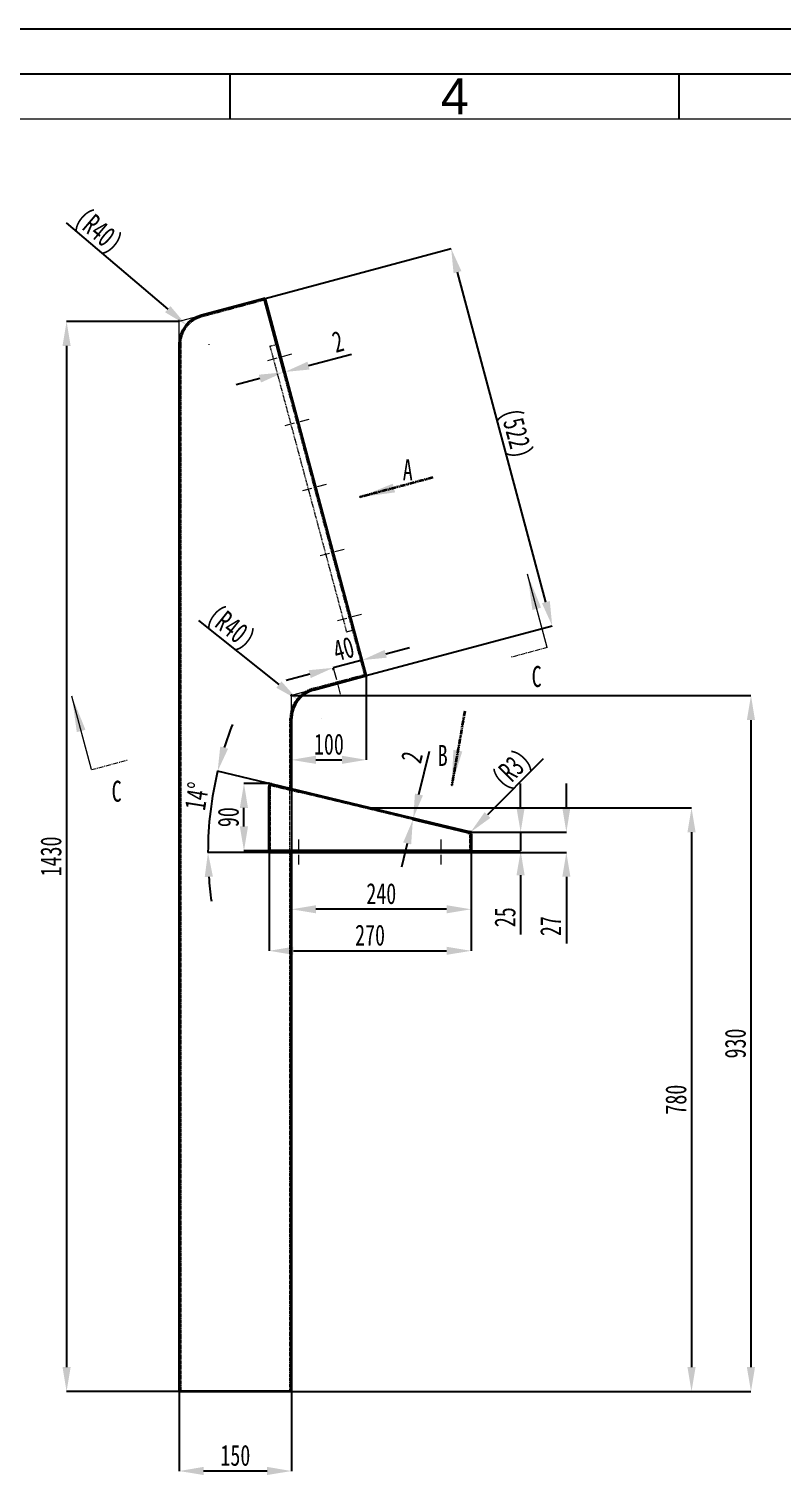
# Model space of a CAD drawing. Header units: millimetres. Extents: x 7903 to 12943, y 1512 to 5076.
# Drawn here: x 9614 to 10621, y 3144 to 5076 of the extents above; entities that cross this region are included whole.
import ezdxf

# ---------------------------------------------------------------- set-up
doc = ezdxf.new("R2010")
doc.units = ezdxf.units.MM
for name, pattern in [('CENTER', [10.16, 6.35, -1.27, 1.27, -1.27]), ('CENTERX2', [20.32, 12.7, -2.54, 2.54, -2.54]), ('HIDDEN', [1.905, 1.27, -0.635]), ('PHANTOM', [12.7, 6.35, -1.27, 1.27, -1.27, 1.27, -1.27])]:
    doc.linetypes.add(name, pattern=pattern)
doc.layers.add('AM_BOR', color=7, linetype='Continuous', lineweight=50)
doc.styles.add('SLDTEXTSTYLE4', font='TXT', dxfattribs={"width": 0.7})
doc.styles.add('SLDTEXTSTYLE9', font='TXT', dxfattribs={"width": 0.7})
doc.styles.get("Standard").update_dxf_attribs({"font": 'arial.ttf'})
doc.dimstyles.new('SLDDIMSTYLE0', dxfattribs={"dimtxt": 28, "dimasz": 32.64, "dimexe": 0, "dimexo": 0.0625, "dimgap": 7, "dimtad": 1, "dimdec": 3, "dimrnd": 1e-09, "dimzin": 12, "dimdsep": 46, "dimtxsty": 'SLDTEXTSTYLE9', "dimsah": 1, "dimcen": 0.09, "dimadec": 0, "dimazin": 3, "dimtfac": 1, "dimtdec": 3, "dimtofl": 0, "dimtmove": 0, "dimatfit": 3, "dimfxl": 1, "dimfrac": 2, "dimtolj": 1, "dimtzin": 12, "dimarcsym": 0})
doc.dimstyles.new('SLDDIMSTYLE2', dxfattribs={"dimtxt": 28, "dimasz": 32.64, "dimexe": 0, "dimexo": 0.0625, "dimgap": 7, "dimtad": 1, "dimdec": 3, "dimrnd": 1e-09, "dimzin": 12, "dimdsep": 46, "dimtxsty": 'SLDTEXTSTYLE9', "dimsah": 1, "dimcen": 0.09, "dimadec": 0, "dimazin": 3, "dimtfac": 1, "dimtdec": 3, "dimtmove": 0, "dimatfit": 0, "dimfxl": 1, "dimfrac": 2, "dimtolj": 1, "dimtzin": 12, "dimarcsym": 0})

# ---------------------------------------------------------------- blocks, each defined once
blk = doc.blocks.new('JG-A3')
at = {"layer": 'AM_BOR', "color": 1, "lineweight": 25}
for p, q in [((0, 297), (420, 297)), ((15, 292), (415, 292)), ((165, 292), (165, 287)), ((215, 292), (215, 287))]:
    blk.add_line(p, q, dxfattribs=at)
at = {"layer": 'AM_BOR', "color": 50, "lineweight": 20}
blk.add_line((20, 287), (410, 287), dxfattribs=at)
at = {"layer": 'AM_BOR', "color": 1, "lineweight": 25}
blk.add_text('4', height=4, dxfattribs=at).set_placement((188.5, 287.5))
blk = doc.blocks.new('工程图视图4')
at = {"color": 7, "linetype": 'Continuous', "lineweight": 35}
for p, q in [((-235, 738.3), (-320.4, 715.4)), ((-100, 234.3), (-235, 738.3)), ((-350, 676.8), (-350, -722.5)), ((-170.4, 215.4), (-100, 234.3)), ((-200, 82.8), (-200, 176.8)), ((-230, 0), (-230, 86.2)), ((-226.3, 89.1), (-189.3, 80.2)), ((-189.3, 80.2), (0.7, 34.5)), ((0.7, 34.5), (37.7, 25.6)), ((40, 22.6), (40, 0)), ((-230, -2), (-230, 0)), ((-190, 0), (-230, 0)), ((-190, 0), (-230, 0)), ((0, 0), (-190, 0)), ((-190, 0), (0, 0)), ((40, 0), (0, 0)), ((40, 0), (0, 0)), ((40, -2), (40, 0)), ((-190, -2), (-230, -2)), ((-200, -722.5), (-200, -2)), ((0, -2), (-190, -2)), ((40, -2), (0, -2)), ((-200, -722.5), (-350, -722.5))]:
    blk.add_line(p, q, dxfattribs=at)
at = {"color": 7, "linetype": 'HIDDEN', "lineweight": 18}
for p, q in [((-236.5, 735.9), (-319.8, 713.5)), ((-102.4, 235.7), (-236.5, 735.9)), ((-348, 676.8), (-348, -722.5)), ((-228.8, 674.4), (-219.1, 676.9)), ((-220.6, 676.6), (-218.6, 677.1)), ((-219.1, 676.9), (-116.9, 295.4)), ((-228.8, 674.4), (-126.5, 292.8)), ((-217, 671), (-219, 670.5)), ((-213.1, 648.8), (-211.2, 649.3)), ((-348, 607.5), (-350, 607.5)), ((-348, 607.5), (-350, 607.5)), ((-193.7, 584.1), (-195.7, 583.6)), ((-189.8, 561.8), (-187.9, 562.4)), ((-348, 516.2), (-350, 516.2)), ((-348, 504), (-350, 504)), ((-348, 496), (-350, 496)), ((-350, 483.8), (-348, 483.8)), ((-170.4, 497.2), (-172.4, 496.6)), ((-348, 478.7), (-350, 478.7)), ((-348, 466.5), (-350, 466.5)), ((-166.5, 474.9), (-164.6, 475.4)), ((-348, 458.5), (-350, 458.5)), ((-350, 446.3), (-348, 446.3)), ((-348, 441.2), (-350, 441.2)), ((-348, 429), (-350, 429)), ((-348, 421), (-350, 421)), ((-350, 408.8), (-348, 408.8)), ((-147.1, 410.2), (-149.1, 409.7)), ((-348, 403.7), (-350, 403.7)), ((-348, 391.5), (-350, 391.5)), ((-143.3, 388), (-141.3, 388.5)), ((-348, 383.5), (-350, 383.5)), ((-350, 371.3), (-348, 371.3)), ((-348, 366.2), (-350, 366.2)), ((-348, 354), (-350, 354)), ((-348, 346), (-350, 346)), ((-350, 333.8), (-348, 333.8)), ((-348, 328.7), (-350, 328.7)), ((-348, 316.5), (-350, 316.5)), ((-123.8, 323.3), (-125.8, 322.8)), ((-348, 308.5), (-350, 308.5)), ((-350, 296.3), (-348, 296.3)), ((-348, 291.2), (-350, 291.2)), ((-126.5, 292.8), (-116.9, 295.4)), ((-120, 301), (-118, 301.6)), ((-118.3, 295), (-116.4, 295.5)), ((-348, 279), (-350, 279)), ((-348, 271), (-350, 271)), ((-350, 258.8), (-348, 258.8)), ((-348, 253.7), (-350, 253.7)), ((-348, 241.5), (-350, 241.5)), ((-348, 233.5), (-350, 233.5)), ((-170.9, 217.4), (-102.4, 235.7)), ((-350, 221.3), (-348, 221.3)), ((-144, 224.6), (-143.5, 222.6)), ((-134.3, 227.2), (-133.8, 225.2)), ((-202, -722.5), (-202, 176.8)), ((-348, 157.5), (-350, 157.5)), ((-348, 157.5), (-350, 157.5)), ((-228, 0), (-228, 87.5)), ((-228, 87.5), (-190, 78.3)), ((-200, -2), (-200, 80.7)), ((0, 32.6), (-190, 78.3)), ((-128.7, 63.5), (-128.2, 65.5)), ((-18.8, 37.1), (-18.3, 39)), ((0, 32.6), (38, 23.4)), ((38, 23.4), (38, 0)), ((-200, -2), (-200, 0))]:
    blk.add_line(p, q, dxfattribs=at)
at = {"color": 7, "linetype": 'Continuous', "lineweight": 35}
for centre, radius, start, end in [((-310, 676.8), 40, 105, 180), ((-160, 176.8), 40, 105, 180), ((-227, 86.2), 3, 76.4641, 180), ((37, 22.6), 3, 0, 76.4641)]:
    blk.add_arc(centre, radius, start, end, dxfattribs=at)
at = {"color": 7, "linetype": 'HIDDEN', "lineweight": 18}
for centre, radius in [((-310, 676.8), 38), ((-160, 176.8), 42)]:
    blk.add_arc(centre, radius, 105, 180, dxfattribs=at)
blk = doc.blocks.new('*D282')
at = {"color": 0, "linetype": 'Continuous', "lineweight": -2, "transparency": 16777216}
for p, q in [((9815, 4685.3), (9664.6, 4685.3)), ((9664.6, 4652.6), (9664.6, 3287.9)), ((9815, 3255.3), (9664.6, 3255.3))]:
    blk.add_line(p, q, dxfattribs=at)
at = {"color": 0, "linetype": 'Continuous', "transparency": 16777216}
for points in [[(9659.1, 4652.6), (9670, 4652.6), (9664.6, 4685.3)], [(9659.1, 3287.9), (9670, 3287.9), (9664.6, 3255.3)]]:
    blk.add_solid(points, dxfattribs=at)
at = {"layer": 'Defpoints', "color": 0, "linetype": 'Continuous', "transparency": 16777216}
for p in [(9815.1, 4685.3), (9664.6, 3255.3), (9815.1, 3255.3)]:
    blk.add_point(p, dxfattribs=at)
at = {"color": 0, "linetype": 'Continuous', "lineweight": 18, "transparency": 16777216, "insert": (9629.6, 3970.3), "char_height": 28, "attachment_point": 2, "rotation": 90, "style": 'SLDTEXTSTYLE9'}
blk.add_mtext('\\A1;1430', dxfattribs=at)
blk = doc.blocks.new('*D283')
at = {"color": 0, "linetype": 'Continuous', "lineweight": -2, "transparency": 16777216}
for p, q in [((10070.1, 4035.3), (10499.7, 4035.3)), ((10499.7, 4002.6), (10499.7, 3287.9)), ((9965.1, 3255.3), (10499.7, 3255.3))]:
    blk.add_line(p, q, dxfattribs=at)
at = {"color": 0, "linetype": 'Continuous', "transparency": 16777216}
for points in [[(10494.2, 4002.6), (10505.1, 4002.6), (10499.7, 4035.3)], [(10494.2, 3287.9), (10505.1, 3287.9), (10499.7, 3255.3)]]:
    blk.add_solid(points, dxfattribs=at)
at = {"layer": 'Defpoints', "color": 0, "linetype": 'Continuous', "transparency": 16777216}
for p in [(10070.1, 4035.3), (9965.1, 3255.3), (10499.7, 3255.3)]:
    blk.add_point(p, dxfattribs=at)
at = {"color": 0, "linetype": 'Continuous', "lineweight": 18, "transparency": 16777216, "insert": (10464.7, 3645.3), "char_height": 28, "attachment_point": 2, "rotation": 90, "style": 'SLDTEXTSTYLE9'}
blk.add_mtext('\\A1;780', dxfattribs=at)
blk = doc.blocks.new('*D284')
at = {"color": 0, "linetype": 'Continuous', "lineweight": -2, "transparency": 16777216}
for p, q in [((9965.1, 4185.3), (10579.1, 4185.3)), ((10579.1, 4152.6), (10579.1, 3287.9)), ((9965.1, 3255.3), (10579.1, 3255.3))]:
    blk.add_line(p, q, dxfattribs=at)
at = {"color": 0, "linetype": 'Continuous', "transparency": 16777216}
for points in [[(10573.6, 4152.6), (10584.5, 4152.6), (10579.1, 4185.3)], [(10573.6, 3287.9), (10584.5, 3287.9), (10579.1, 3255.3)]]:
    blk.add_solid(points, dxfattribs=at)
at = {"layer": 'Defpoints', "color": 0, "linetype": 'Continuous', "transparency": 16777216}
for p in [(9965.1, 4185.3), (9965.1, 3255.3), (10579.1, 3255.3)]:
    blk.add_point(p, dxfattribs=at)
at = {"color": 0, "linetype": 'Continuous', "lineweight": 18, "transparency": 16777216, "insert": (10544.1, 3720.3), "char_height": 28, "attachment_point": 2, "rotation": 90, "style": 'SLDTEXTSTYLE9'}
blk.add_mtext('\\A1;930', dxfattribs=at)
blk = doc.blocks.new('*D285')
at = {"color": 0, "linetype": 'Continuous', "lineweight": -2, "transparency": 16777216}
for p, q in [((9935, 4067.8), (9901.6, 4067.8)), ((9901.6, 4010.4), (9901.6, 4035.1)), ((9935, 3977.8), (9901.6, 3977.8))]:
    blk.add_line(p, q, dxfattribs=at)
at = {"color": 0, "linetype": 'Continuous', "transparency": 16777216}
for points in [[(9896.1, 4035.1), (9907, 4035.1), (9901.6, 4067.8)], [(9896.1, 4010.4), (9907, 4010.4), (9901.6, 3977.8)]]:
    blk.add_solid(points, dxfattribs=at)
at = {"layer": 'Defpoints', "color": 0, "linetype": 'Continuous', "transparency": 16777216}
for p in [(9901.6, 4067.8), (9935.1, 4067.8), (9935.1, 3977.8)]:
    blk.add_point(p, dxfattribs=at)
at = {"color": 0, "linetype": 'Continuous', "lineweight": 18, "transparency": 16777216, "insert": (9866.6, 4022.8), "char_height": 28, "attachment_point": 2, "rotation": 90, "style": 'SLDTEXTSTYLE9'}
blk.add_mtext('\\A1;90', dxfattribs=at)
blk = doc.blocks.new('*D286')
at = {"color": 0, "linetype": 'Continuous', "lineweight": -2, "transparency": 16777216}
for p, q in [((10271.3, 4035.4), (10271.3, 4068)), ((10205.1, 4002.8), (10271.3, 4002.8)), ((10271.3, 4002.8), (10271.3, 3977.8)), ((10205.1, 3977.8), (10271.3, 3977.8)), ((10271.3, 3945.1), (10271.3, 3865.8))]:
    blk.add_line(p, q, dxfattribs=at)
at = {"color": 0, "linetype": 'Continuous', "transparency": 16777216}
for points in [[(10265.8, 4035.4), (10276.7, 4035.4), (10271.3, 4002.8)], [(10265.8, 3945.1), (10276.7, 3945.1), (10271.3, 3977.8)]]:
    blk.add_solid(points, dxfattribs=at)
at = {"layer": 'Defpoints', "color": 0, "linetype": 'Continuous', "transparency": 16777216}
for p in [(10205.1, 4002.8), (10205.1, 3977.8), (10271.3, 3977.8)]:
    blk.add_point(p, dxfattribs=at)
at = {"color": 0, "linetype": 'Continuous', "lineweight": 18, "transparency": 16777216, "insert": (10236.3, 3889.1), "char_height": 28, "attachment_point": 2, "rotation": 90, "style": 'SLDTEXTSTYLE9'}
blk.add_mtext('\\A1;25', dxfattribs=at)
blk = doc.blocks.new('*D287')
at = {"color": 0, "linetype": 'Continuous', "lineweight": -2, "transparency": 16777216}
for p, q in [((10332.4, 4035.4), (10332.4, 4068)), ((10205.1, 4002.8), (10332.4, 4002.8)), ((10205.1, 3975.8), (10332.4, 3975.8)), ((10332.4, 3943.1), (10332.4, 3853.9))]:
    blk.add_line(p, q, dxfattribs=at)
at = {"color": 0, "linetype": 'Continuous', "transparency": 16777216}
for points in [[(10327, 4035.4), (10337.8, 4035.4), (10332.4, 4002.8)], [(10327, 3943.1), (10337.8, 3943.1), (10332.4, 3975.8)]]:
    blk.add_solid(points, dxfattribs=at)
at = {"layer": 'Defpoints', "color": 0, "linetype": 'Continuous', "transparency": 16777216}
for p in [(10205.1, 4002.8), (10205.1, 3975.8), (10332.4, 3975.8)]:
    blk.add_point(p, dxfattribs=at)
at = {"color": 0, "linetype": 'Continuous', "lineweight": 18, "transparency": 16777216, "insert": (10297.4, 3877.2), "char_height": 28, "attachment_point": 2, "rotation": 90, "style": 'SLDTEXTSTYLE9'}
blk.add_mtext('\\A1;27', dxfattribs=at)
blk = doc.blocks.new('*D288')
at = {"color": 0, "linetype": 'Continuous', "lineweight": -2, "transparency": 16777216}
for p, q in [((9930, 4716), (9956.3, 4617.8)), ((9928.6, 4713.5), (9954.4, 4617.3)), ((9987.9, 4626.3), (10045.5, 4641.7)), ((9922.9, 4608.9), (9891.4, 4600.4)), ((9954.4, 4617.3), (9956.3, 4617.8))]:
    blk.add_line(p, q, dxfattribs=at)
at = {"color": 0, "linetype": 'Continuous', "transparency": 16777216}
for points in [[(9986.5, 4631.5), (9989.3, 4621), (9956.3, 4617.8)], [(9921.5, 4614.1), (9924.3, 4603.6), (9954.4, 4617.3)]]:
    blk.add_solid(points, dxfattribs=at)
at = {"layer": 'Defpoints', "color": 0, "linetype": 'Continuous', "transparency": 16777216}
for p in [(9930, 4716.1), (9928.6, 4713.6), (9954.4, 4617.3)]:
    blk.add_point(p, dxfattribs=at)
at = {"color": 0, "linetype": 'Continuous', "lineweight": 18, "transparency": 16777216, "insert": (10023.4, 4672), "char_height": 28, "attachment_point": 2, "rotation": 15, "style": 'SLDTEXTSTYLE9'}
blk.add_mtext('\\A1;2', dxfattribs=at)
blk = doc.blocks.new('*D289')
at = {"color": 0, "linetype": 'Continuous', "lineweight": -2, "transparency": 16777216}
for p, q in [((9663.9, 4817.1), (9799.7, 4701.6)), ((9855, 4654.6), (9855.2, 4654.6)), ((9855.1, 4654.5), (9855.1, 4654.7))]:
    blk.add_line(p, q, dxfattribs=at)
at = {"color": 0, "linetype": 'Continuous', "transparency": 16777216}
blk.add_solid([(9803.3, 4705.8), (9796.2, 4697.5), (9824.6, 4680.5)], dxfattribs=at)
at = {"layer": 'Defpoints', "color": 0, "linetype": 'Continuous', "transparency": 16777216}
for p in [(9824.6, 4680.5), (9855.1, 4654.6)]:
    blk.add_point(p, dxfattribs=at)
at = {"color": 0, "linetype": 'Continuous', "lineweight": 18, "transparency": 16777216, "insert": (9691.9, 4839.3), "char_height": 28, "attachment_point": 1, "rotation": 319.626, "style": 'SLDTEXTSTYLE9'}
blk.add_mtext('\\A1;(R40)', dxfattribs=at)
blk = doc.blocks.new('*D290')
at = {"color": 0, "linetype": 'Continuous', "lineweight": -2, "transparency": 16777216}
for p, q in [((9840.8, 4285.8), (9948.3, 4199.9)), ((10005, 4154.6), (10005.2, 4154.6)), ((10005.1, 4154.5), (10005.1, 4154.7))]:
    blk.add_line(p, q, dxfattribs=at)
at = {"color": 0, "linetype": 'Continuous', "transparency": 16777216}
blk.add_solid([(9951.7, 4204.2), (9944.9, 4195.7), (9973.8, 4179.5)], dxfattribs=at)
at = {"layer": 'Defpoints', "color": 0, "linetype": 'Continuous', "transparency": 16777216}
for p in [(9973.8, 4179.5), (10005.1, 4154.6)]:
    blk.add_point(p, dxfattribs=at)
at = {"color": 0, "linetype": 'Continuous', "lineweight": 18, "transparency": 16777216, "insert": (9868.1, 4308.8), "char_height": 28, "attachment_point": 1, "rotation": 321.3795, "style": 'SLDTEXTSTYLE9'}
blk.add_mtext('\\A1;(R40)', dxfattribs=at)
blk = doc.blocks.new('*D291')
at = {"color": 0, "linetype": 'Continuous', "lineweight": -2, "transparency": 16777216}
for p, q in [((9930.1, 4716.1), (10178.5, 4782.6)), ((10305.1, 4310.2), (10186.9, 4751.1)), ((10065.1, 4212.1), (10313.5, 4278.6))]:
    blk.add_line(p, q, dxfattribs=at)
at = {"color": 0, "linetype": 'Continuous', "transparency": 16777216}
for points in [[(10192.2, 4752.5), (10181.7, 4749.7), (10178.5, 4782.6)], [(10310.3, 4311.6), (10299.8, 4308.7), (10313.5, 4278.6)]]:
    blk.add_solid(points, dxfattribs=at)
at = {"layer": 'Defpoints', "color": 0, "linetype": 'Continuous', "transparency": 16777216}
for p in [(10178.5, 4782.6), (9930, 4716.1), (10065.1, 4212.1)]:
    blk.add_point(p, dxfattribs=at)
at = {"color": 0, "linetype": 'Continuous', "lineweight": 18, "transparency": 16777216, "insert": (10279.8, 4539.7), "char_height": 28, "attachment_point": 2, "rotation": 285, "style": 'SLDTEXTSTYLE9'}
blk.add_mtext('\\A1;(522)', dxfattribs=at)
blk = doc.blocks.new('*D292')
at = {"color": 0, "linetype": 'Continuous', "lineweight": -2, "transparency": 16777216}
for p, q in [((9815.1, 3255.2), (9815.1, 3149)), ((9965.1, 3255.2), (9965.1, 3149)), ((9932.4, 3149), (9847.7, 3149))]:
    blk.add_line(p, q, dxfattribs=at)
at = {"color": 0, "linetype": 'Continuous', "transparency": 16777216}
for points in [[(9847.7, 3154.5), (9847.7, 3143.6), (9815.1, 3149)], [(9932.4, 3154.5), (9932.4, 3143.6), (9965.1, 3149)]]:
    blk.add_solid(points, dxfattribs=at)
at = {"layer": 'Defpoints', "color": 0, "linetype": 'Continuous', "transparency": 16777216}
for p in [(9815.1, 3255.3), (9965.1, 3255.3), (9815.1, 3149)]:
    blk.add_point(p, dxfattribs=at)
at = {"color": 0, "linetype": 'Continuous', "lineweight": 18, "transparency": 16777216, "insert": (9890.1, 3184), "char_height": 28, "attachment_point": 2, "style": 'SLDTEXTSTYLE9'}
blk.add_mtext('\\A1;150', dxfattribs=at)
blk = doc.blocks.new('*D293')
at = {"color": 0, "linetype": 'Continuous', "lineweight": -2, "transparency": 16777216}
for p, q in [((9965.1, 4058.4), (9965.1, 3899.7)), ((10205.1, 3975.7), (10205.1, 3899.7)), ((10172.4, 3899.7), (9997.7, 3899.7))]:
    blk.add_line(p, q, dxfattribs=at)
at = {"color": 0, "linetype": 'Continuous', "transparency": 16777216}
for points in [[(9997.7, 3905.1), (9997.7, 3894.3), (9965.1, 3899.7)], [(10172.4, 3905.1), (10172.4, 3894.3), (10205.1, 3899.7)]]:
    blk.add_solid(points, dxfattribs=at)
at = {"layer": 'Defpoints', "color": 0, "linetype": 'Continuous', "transparency": 16777216}
for p in [(9965.1, 4058.5), (10205.1, 3975.8), (9965.1, 3899.7)]:
    blk.add_point(p, dxfattribs=at)
at = {"color": 0, "linetype": 'Continuous', "lineweight": 18, "transparency": 16777216, "insert": (10085.1, 3934.7), "char_height": 28, "attachment_point": 2, "style": 'SLDTEXTSTYLE9'}
blk.add_mtext('\\A1;240', dxfattribs=at)
blk = doc.blocks.new('*D294')
at = {"color": 0, "linetype": 'Continuous', "lineweight": -2, "transparency": 16777216}
for p, q in [((9935.1, 3975.7), (9935.1, 3844.2)), ((10205.1, 3975.7), (10205.1, 3844.2)), ((9967.7, 3844.2), (10172.4, 3844.2))]:
    blk.add_line(p, q, dxfattribs=at)
at = {"color": 0, "linetype": 'Continuous', "transparency": 16777216}
for points in [[(9967.7, 3849.6), (9967.7, 3838.8), (9935.1, 3844.2)], [(10172.4, 3849.6), (10172.4, 3838.8), (10205.1, 3844.2)]]:
    blk.add_solid(points, dxfattribs=at)
at = {"layer": 'Defpoints', "color": 0, "linetype": 'Continuous', "transparency": 16777216}
for p in [(9935.1, 3975.8), (10205.1, 3975.8), (10205.1, 3844.2)]:
    blk.add_point(p, dxfattribs=at)
at = {"color": 0, "linetype": 'Continuous', "lineweight": 18, "transparency": 16777216, "insert": (10070.1, 3879.2), "char_height": 28, "attachment_point": 2, "style": 'SLDTEXTSTYLE9'}
blk.add_mtext('\\A1;270', dxfattribs=at)
blk = doc.blocks.new('*D295')
at = {"color": 0, "linetype": 'Continuous', "lineweight": -2, "transparency": 16777216}
for p, q in [((10065.1, 4212), (10065.1, 4099.4)), ((9965.1, 4060.6), (9965.1, 4099.4)), ((9997.7, 4099.4), (10032.4, 4099.4))]:
    blk.add_line(p, q, dxfattribs=at)
at = {"color": 0, "linetype": 'Continuous', "transparency": 16777216}
for points in [[(9997.7, 4104.9), (9997.7, 4094), (9965.1, 4099.4)], [(10032.4, 4104.9), (10032.4, 4094), (10065.1, 4099.4)]]:
    blk.add_solid(points, dxfattribs=at)
at = {"layer": 'Defpoints', "color": 0, "linetype": 'Continuous', "transparency": 16777216}
for p in [(10065.1, 4212.1), (10065.1, 4099.4), (9965.1, 4060.5)]:
    blk.add_point(p, dxfattribs=at)
at = {"color": 0, "linetype": 'Continuous', "lineweight": 18, "transparency": 16777216, "insert": (10015.1, 4134.4), "char_height": 28, "attachment_point": 2, "style": 'SLDTEXTSTYLE9'}
blk.add_mtext('\\A1;100', dxfattribs=at)
blk = doc.blocks.new('*D296')
at = {"color": 0, "linetype": 'Continuous', "lineweight": -2, "transparency": 16777216}
for p, q in [((9975.7, 4058), (9866.4, 4084.3)), ((9935, 3975.8), (9853.5, 3975.8))]:
    blk.add_line(p, q, dxfattribs=at)
for start, end in [(158.3968, 162.4305), (166.4641, 180), (184.0337, 188.0674)]:
    blk.add_arc((10317.2, 3975.8), 463.7, start, end, dxfattribs=at)
at = {"color": 0, "linetype": 'Continuous', "transparency": 16777216}
for points in [[(9880.4, 4114.3), (9869.9, 4117.2), (9866.4, 4084.3)], [(9849.2, 3942.9), (9860.1, 3943.3), (9853.5, 3975.8)]]:
    blk.add_solid(points, dxfattribs=at)
at = {"layer": 'Defpoints', "color": 0, "linetype": 'Continuous', "transparency": 16777216}
for p in [(9975.8, 4058), (9854.9, 4012.2), (10165.8, 4012.2), (9935.1, 3975.8), (10205.1, 3975.8)]:
    blk.add_point(p, dxfattribs=at)
at = {"color": 0, "linetype": 'Continuous', "lineweight": 18, "transparency": 16777216, "insert": (9821.7, 4035.1), "char_height": 28, "attachment_point": 1, "rotation": 80.9182, "style": 'SLDTEXTSTYLE9'}
blk.add_mtext('\\A1;14°', dxfattribs=at)
blk = doc.blocks.new('*D297')
at = {"color": 0, "linetype": 'Continuous', "lineweight": -2, "transparency": 16777216}
for p, q in [((10135.4, 4053.1), (10149.4, 4111.1)), ((10127.3, 4019.4), (10127.8, 4021.4)), ((10165.7, 4012.2), (10127.8, 4021.4)), ((10203, 4001.2), (10127.3, 4019.4)), ((10119.7, 3987.7), (10112, 3956))]:
    blk.add_line(p, q, dxfattribs=at)
at = {"color": 0, "linetype": 'Continuous', "transparency": 16777216}
for points in [[(10130.1, 4054.4), (10140.7, 4051.8), (10127.8, 4021.4)], [(10114.4, 3989), (10125, 3986.4), (10127.3, 4019.4)]]:
    blk.add_solid(points, dxfattribs=at)
at = {"layer": 'Defpoints', "color": 0, "linetype": 'Continuous', "transparency": 16777216}
for p in [(10127.8, 4021.4), (10165.8, 4012.2), (10203.1, 4001.2)]:
    blk.add_point(p, dxfattribs=at)
at = {"color": 0, "linetype": 'Continuous', "lineweight": 18, "transparency": 16777216, "insert": (10112.2, 4106.2), "char_height": 28, "attachment_point": 2, "rotation": 76.4641, "style": 'SLDTEXTSTYLE9'}
blk.add_mtext('\\A1;2', dxfattribs=at)
blk = doc.blocks.new('*D298')
at = {"color": 0, "linetype": 'Continuous', "lineweight": -2, "transparency": 16777216}
for p, q in [((10301.3, 4100.7), (10227.1, 4025.7)), ((10202, 4000.4), (10202.2, 4000.4)), ((10202.1, 4000.3), (10202.1, 4000.5))]:
    blk.add_line(p, q, dxfattribs=at)
at = {"color": 0, "linetype": 'Continuous', "transparency": 16777216}
blk.add_solid([(10223.3, 4029.6), (10231, 4021.9), (10204.2, 4002.5)], dxfattribs=at)
at = {"layer": 'Defpoints', "color": 0, "linetype": 'Continuous', "transparency": 16777216}
for p in [(10204.2, 4002.5), (10202.1, 4000.4)]:
    blk.add_point(p, dxfattribs=at)
at = {"color": 0, "linetype": 'Continuous', "lineweight": 18, "transparency": 16777216, "insert": (10230.1, 4078.5), "char_height": 28, "attachment_point": 1, "rotation": 45.3293, "style": 'SLDTEXTSTYLE9'}
blk.add_mtext('\\A1;(R3)', dxfattribs=at)
blk = doc.blocks.new('*D299')
at = {"color": 0, "linetype": 'Continuous', "lineweight": -2, "transparency": 16777216}
for p, q in [((10059.5, 4232.7), (10020.9, 4222.4)), ((10065.1, 4212.1), (10059.5, 4232.7)), ((10091.1, 4241.2), (10122.6, 4249.6)), ((9989.4, 4213.9), (9957.8, 4205.5)), ((10021.8, 4219.1), (10020.9, 4222.4))]:
    blk.add_line(p, q, dxfattribs=at)
at = {"color": 0, "linetype": 'Continuous', "transparency": 16777216}
for points in [[(10089.6, 4246.4), (10092.5, 4235.9), (10059.5, 4232.7)], [(9988, 4219.2), (9990.8, 4208.7), (10020.9, 4222.4)]]:
    blk.add_solid(points, dxfattribs=at)
at = {"layer": 'Defpoints', "color": 0, "linetype": 'Continuous', "transparency": 16777216}
for p in [(10020.9, 4222.4), (10021.8, 4219.1), (10065.1, 4212.1)]:
    blk.add_point(p, dxfattribs=at)
at = {"color": 0, "linetype": 'Continuous', "lineweight": 18, "transparency": 16777216, "insert": (10031.1, 4261.4), "char_height": 28, "attachment_point": 2, "rotation": 15, "style": 'SLDTEXTSTYLE9'}
blk.add_mtext('\\A1;40', dxfattribs=at)
blk = doc.blocks.new('SW_PROJECTIONARROW_0')
at = {"color": 0, "linetype": 'HIDDEN', "lineweight": 18}
blk.add_line((2530.9, 2770.9), (2432.7, 2744.6), dxfattribs=at)
blk.add_line((2530.9, 2770.9), (2432.7, 2744.6), dxfattribs=at)
at = {"color": 0, "linetype": 'PHANTOM', "lineweight": 35}
blk.add_line((2530.9, 2770.9), (2432.7, 2744.6), dxfattribs=at)
at = {"color": 0, "linetype": 'Continuous', "lineweight": 35}
blk.add_solid([(2432.7, 2744.6), (2480.7, 2751.2), (2477.5, 2762.8)], dxfattribs=at)
blk.add_solid([(2432.7, 2744.6), (2480.7, 2751.2), (2477.5, 2762.8)], dxfattribs=at)
at = {"color": 0, "linetype": 'Continuous', "lineweight": 35, "insert": (2490.9, 2795.2), "char_height": 28, "attachment_point": 1, "style": 'SLDTEXTSTYLE9'}
blk.add_mtext('A', dxfattribs=at)
blk.add_mtext('A', dxfattribs=at)
blk = doc.blocks.new('SW_PROJECTIONARROW_1')
at = {"color": 0, "linetype": 'HIDDEN', "lineweight": 18}
blk.add_line((2575.4, 2500.2), (2557.8, 2400.1), dxfattribs=at)
blk.add_line((2575.4, 2500.2), (2557.8, 2400.1), dxfattribs=at)
at = {"color": 0, "linetype": 'PHANTOM', "lineweight": 35}
blk.add_line((2575.4, 2500.2), (2557.8, 2400.1), dxfattribs=at)
at = {"color": 0, "linetype": 'Continuous', "lineweight": 35}
blk.add_solid([(2557.8, 2400.1), (2572, 2446.4), (2560.2, 2448.5)], dxfattribs=at)
blk.add_solid([(2557.8, 2400.1), (2572, 2446.4), (2560.2, 2448.5)], dxfattribs=at)
at = {"color": 0, "linetype": 'Continuous', "lineweight": 35, "insert": (2539.3, 2455), "char_height": 28, "attachment_point": 1, "style": 'SLDTEXTSTYLE9'}
blk.add_mtext('B', dxfattribs=at)
blk.add_mtext('B', dxfattribs=at)

msp = doc.modelspace()

# ---------------------------------------------------------------- linework, layer by layer
at = {"color": 18, "linetype": 'Continuous', "lineweight": 0, "true_color": 0x000000}
for p, q in [((9844.71744, 4693.1996), (9813.13835, 4684.73801)), ((9815.0702, 4654.56257), (9815.0702, 4687.25565)), ((9994.71744, 4193.1996), (9963.13835, 4184.73801)), ((9965.0702, 4154.56257), (9965.0702, 4187.25565)), ((9938.77236, 4066.86438), (9933.12575, 4068.22375)), ((9935.0702, 4063.94771), (9935.0702, 4069.75565)), ((10202.77236, 4003.30883), (10207.01464, 4002.28754)), ((10205.0702, 4000.39216), (10205.0702, 4004.75565))]:
    msp.add_line(p, q, dxfattribs=at)
at = {"color": 7, "linetype": 'CENTERX2', "lineweight": 18}
for p, q in [((9933.57206, 4633.26165), (9966.41353, 4642.06149)), ((9956.86577, 4546.32832), (9989.70725, 4555.12817)), ((9980.15949, 4459.395), (10013.00096, 4468.19484)), ((10003.4532, 4372.46167), (10036.29468, 4381.26152)), ((10026.74691, 4285.52835), (10059.58839, 4294.3282)), ((10021.77442, 4219.08447), (10030.57427, 4186.24299)), ((9975.0702, 3959.75565), (9975.0702, 3993.75565)), ((10165.0702, 3959.75565), (10165.0702, 3993.75565))]:
    msp.add_line(p, q, dxfattribs=at)
at = {"color": 7, "linetype": 'Continuous', "lineweight": 18}
for p, q in [((10306.69106, 4249.45349), (10280.39505, 4347.59155)), ((9697.88848, 4086.32533), (9671.59246, 4184.46339))]:
    msp.add_line(p, q, dxfattribs=at)
at = {"color": 7, "linetype": 'CENTER', "lineweight": 18}
for p, q in [((10306.69106, 4249.45349), (10257.62203, 4236.30548)), ((9697.88848, 4086.32533), (9746.95751, 4099.47334))]:
    msp.add_line(p, q, dxfattribs=at)
at = {"color": 7, "linetype": 'Continuous', "lineweight": 0}
msp.add_point((10070.0702, 4035.25565), dxfattribs=at)
at = {"color": 7, "linetype": 'Continuous', "lineweight": 18}
for points in [[(10280.39505, 4347.59155), (10287.02281, 4299.6742), (10298.61392, 4302.78003)], [(9671.59246, 4184.46339), (9678.22022, 4136.54604), (9689.81133, 4139.65187)]]:
    msp.add_solid(points, dxfattribs=at)

# ---------------------------------------------------------------- block references
at = {"lineweight": 0, "xscale": 12, "yscale": 12, "zscale": 12}
msp.add_blockref('JG-A3', (7902.58391, 1512.2071), dxfattribs=at)
at = {"color": 7, "linetype": 'Continuous', "lineweight": 35}
for name, p in [('工程图视图4', (10165.0702, 3977.75565)), ('SW_PROJECTIONARROW_0', (7622.86902, 1705.65818)), ('SW_PROJECTIONARROW_1', (7621.27795, 1664.25036))]:
    msp.add_blockref(name, p, dxfattribs=at)

# ---------------------------------------------------------------- texts
at = {"color": 7, "linetype": 'Continuous', "char_height": 28, "attachment_point": 1, "style": 'SLDTEXTSTYLE4'}
for insert in [(10286.03587, 4224.81467), (9724.77667, 4071.50861)]:
    msp.add_mtext('C', dxfattribs=dict(at, insert=insert))

# ---------------------------------------------------------------- dimensions: what is measured, and where the dimension line sits
at = {"color": 7, "linetype": 'Continuous', "lineweight": 18}
for center, mpoint, picture, middle in [((9855.0702, 4654.56257), (9824.59692, 4680.47355), '*D289', (9697.8309, 4788.26087)), ((10005.0702, 4154.56257), (9973.81832, 4179.52895), '*D290', (9875.60306, 4257.99082))]:
    dim = msp.add_radius_dim(center=center, mpoint=mpoint, text='(<>)', dimstyle='SLDDIMSTYLE0', dxfattribs=at)
    dim.commit()
    dim.dimension.update_dxf_attribs({"geometry": picture, "text_midpoint": middle, "dimtype": 164})
dim = msp.add_linear_dim(base=(10178.49287, 4782.63446), p1=(10065.0702, 4212.05056), p2=(9930.0221, 4716.05692), angle=285, text='(522)', dimstyle='SLDDIMSTYLE0', dxfattribs=at)
dim.commit()
dim.dimension.update_dxf_attribs({"geometry": '*D291', "text_midpoint": (10246.01692, 4530.63128), "dimtype": 160})
for base, p1, p2, angle, dimstyle, picture, middle in [((9954.40657, 4617.32545), (9930.0221, 4716.05692), (9928.60789, 4713.60743), 15, 'SLDDIMSTYLE2', '*D288', (10032.46625, 4638.24148)), ((9664.5702, 3255.25565), (9815.0702, 4685.25565), (9815.0702, 3255.25565), 90, 'SLDDIMSTYLE0', '*D282', (9664.5702, 3970.25565)), ((10020.88744, 4222.39474), (10065.0702, 4212.05056), (10021.77442, 4219.08447), 15, 'SLDDIMSTYLE2', '*D299', (10040.20595, 4227.57112)), ((10579.0702, 3255.25565), (9965.0702, 4185.25565), (9965.0702, 3255.25565), 90, 'SLDDIMSTYLE0', '*D284', (10579.0702, 3720.25565)), ((10127.76961, 4021.36505), (10203.0702, 4001.17999), (10165.77236, 4012.21624), 76.46414363, 'SLDDIMSTYLE2', '*D297', (10146.21617, 4097.98923)), ((9901.55096, 4067.75565), (9935.0702, 3977.75565), (9935.0702, 4067.75565), 90, 'SLDDIMSTYLE2', '*D285', (9901.55096, 4022.75565)), ((10271.25623, 3977.75565), (10205.0702, 4002.75565), (10205.0702, 3977.75565), 90, 'SLDDIMSTYLE2', '*D286', (10271.25623, 3889.14231)), ((10332.39048, 3975.75565), (10205.0702, 4002.75565), (10205.0702, 3975.75565), 90, 'SLDDIMSTYLE0', '*D287', (10332.39048, 3877.20093)), ((10499.66547, 3255.25565), (10070.0702, 4035.25565), (9965.0702, 3255.25565), 90, 'SLDDIMSTYLE0', '*D283', (10499.66547, 3645.25565))]:
    dim = msp.add_linear_dim(base=base, p1=p1, p2=p2, angle=angle, dimstyle=dimstyle, dxfattribs=at)
    dim.commit()
    dim.dimension.update_dxf_attribs({"geometry": picture, "text_midpoint": middle, "dimtype": 160})
for base, p1, p2, dimstyle, picture, middle in [((10065.0702, 4099.43058), (9965.0702, 4060.53342), (10065.0702, 4212.05056), 'SLDDIMSTYLE2', '*D295', (10015.0702, 4099.43058)), ((9965.0702, 3899.69224), (10205.0702, 3975.75565), (9965.0702, 4058.47628), 'SLDDIMSTYLE0', '*D293', (10085.0702, 3899.69224)), ((10205.0702, 3844.20788), (9935.0702, 3975.75565), (10205.0702, 3975.75565), 'SLDDIMSTYLE0', '*D294', (10070.0702, 3844.20788)), ((9815.0702, 3149.01647), (9965.0702, 3255.25565), (9815.0702, 3255.25565), 'SLDDIMSTYLE2', '*D292', (9890.0702, 3149.01647))]:
    dim = msp.add_linear_dim(base=base, p1=p1, p2=p2, dimstyle=dimstyle, dxfattribs=at)
    dim.commit()
    dim.dimension.update_dxf_attribs({"geometry": picture, "text_midpoint": middle, "dimtype": 160})
dim = msp.add_angular_dim_2l(base=(9854.93578, 4012.23555), line1=((9975.77236, 4057.95698), (10165.77236, 4012.21624)), line2=((10205.0702, 3975.75565), (9935.0702, 3975.75565)), dimstyle='SLDDIMSTYLE2', dxfattribs=at)
dim.commit()
dim.dimension.update_dxf_attribs({"geometry": '*D296', "text_midpoint": (9859.31194, 4048.95211), "dimtype": 162})
dim = msp.add_radius_dim(center=(10202.0702, 4000.39216), mpoint=(10204.17929, 4002.52564), text='(<>)', dimstyle='SLDDIMSTYLE0', dxfattribs=at)
dim.commit()
dim.dimension.update_dxf_attribs({"geometry": '*D298', "text_midpoint": (10260.72909, 4089.59998)})

doc.saveas('drawing.dxf')
